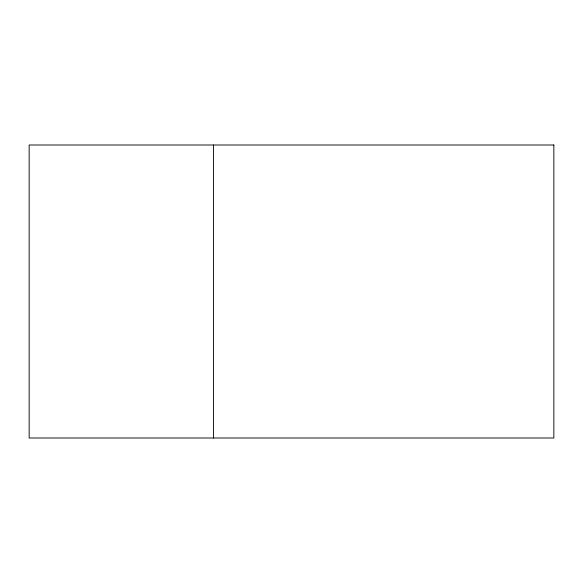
<?xml version="1.0" encoding="UTF-8"?>
<svg xmlns="http://www.w3.org/2000/svg" width="583" height="583" viewBox="0 0 583 583"><rect width="100%" height="100%" fill="white"/><g stroke="black" fill="none" stroke-linecap="round" stroke-linejoin="round"><path stroke-width="0.87" d="M213.487 144.999L213.487 438.001M553.85 144.999L29.15 144.999L29.15 438.001L553.85 438.001L553.85 144.999"/></g></svg>
